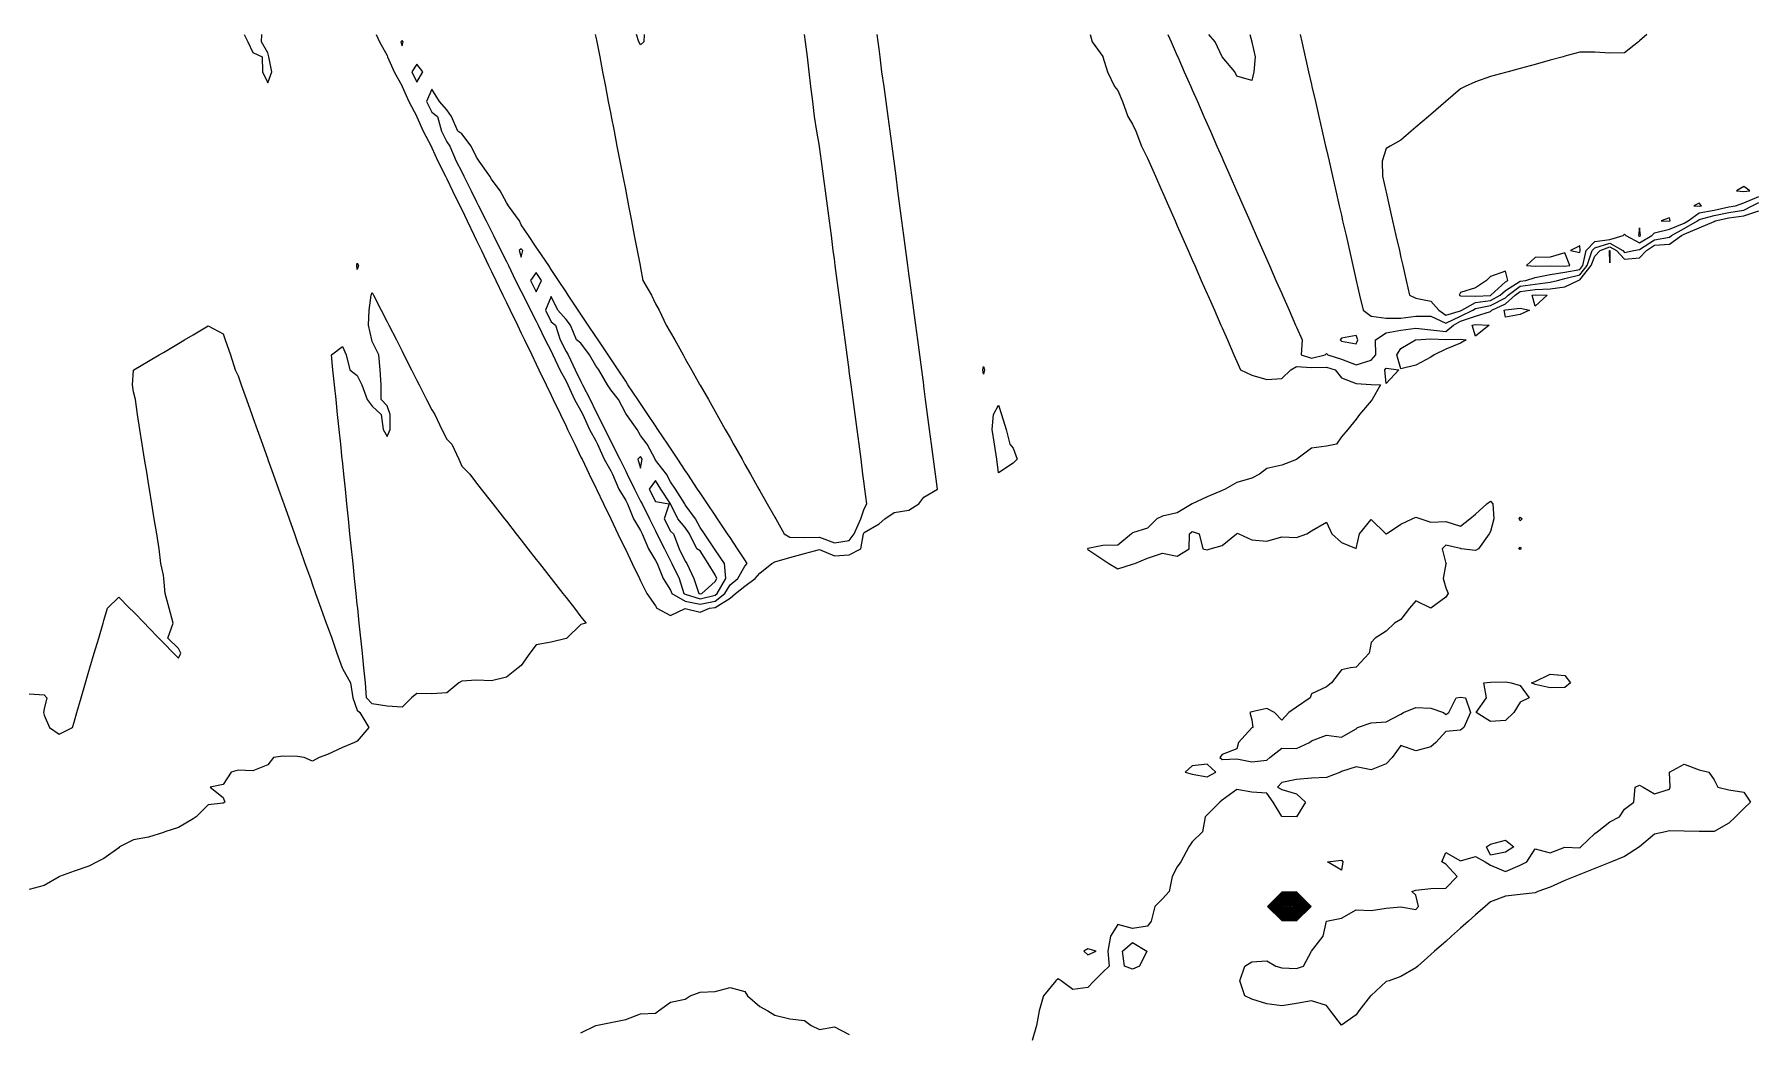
# Model space of a CAD drawing. Header units: metres. Extents: x 2681030 to 2681330, y 1246000 to 1246290.
# Drawn here: x 2681169.4 to 2681227.1, y 1246256.5 to 1246290 of the extents above; entities that cross this region are included whole.
import ezdxf

# ---------------------------------------------------------------- set-up
doc = ezdxf.new("R2010")
doc.units = ezdxf.units.M
doc.layers.add('BASIS_HOEHENLINIEN', color=8, linetype='Continuous')

msp = doc.modelspace()

# ---------------------------------------------------------------- linework, layer by layer
at = {"layer": 'BASIS_HOEHENLINIEN'}
for points, elevation in [([(2681176.455, 1246290), (2681176.577, 1246289.75), (2681176.75, 1246289.396), (2681177.06, 1246289.25), (2681177.066, 1246288.75), (2681177.25, 1246288.374), (2681177.383, 1246288.75), (2681177.28, 1246289.25), (2681177.25, 1246289.381), (2681177.042, 1246289.75), (2681177.044, 1246290)], 428.5), ([(2681180.885, 1246290), (2681180.991, 1246289.75), (2681181.25, 1246289.292), (2681181.268, 1246289.25), (2681181.482, 1246288.75), (2681181.75, 1246288.266), (2681181.757, 1246288.25), (2681181.973, 1246287.75), (2681182.243, 1246287.25), (2681182.25, 1246287.235), (2681182.463, 1246286.75), (2681182.725, 1246286.25), (2681182.75, 1246286.197), (2681182.952, 1246285.75), (2681183.207, 1246285.25), (2681183.25, 1246285.16), (2681183.441, 1246284.75), (2681183.689, 1246284.25), (2681183.75, 1246284.123), (2681183.929, 1246283.75), (2681184.171, 1246283.25), (2681184.25, 1246283.085), (2681184.412, 1246282.75), (2681184.653, 1246282.25), (2681184.75, 1246282.048), (2681184.894, 1246281.75), (2681185.135, 1246281.25), (2681185.25, 1246281.011), (2681185.376, 1246280.75), (2681185.617, 1246280.25), (2681185.75, 1246279.974), (2681185.858, 1246279.75), (2681186.099, 1246279.25), (2681186.25, 1246278.936), (2681186.34, 1246278.75), (2681186.581, 1246278.25), (2681186.75, 1246277.899), (2681186.822, 1246277.75), (2681187.063, 1246277.25), (2681187.25, 1246276.862), (2681187.304, 1246276.75), (2681187.545, 1246276.25), (2681187.75, 1246275.824), (2681187.786, 1246275.75), (2681188.027, 1246275.25), (2681188.25, 1246274.787), (2681188.268, 1246274.75), (2681188.509, 1246274.25), (2681188.75, 1246273.75), (2681188.75, 1246273.75), (2681188.991, 1246273.25), (2681189.232, 1246272.75), (2681189.25, 1246272.713), (2681189.473, 1246272.25), (2681189.714, 1246271.75), (2681189.75, 1246271.675), (2681189.955, 1246271.25), (2681190.25, 1246270.827), (2681190.29, 1246270.75), (2681190.75, 1246270.508), (2681191.25, 1246270.74), (2681191.75, 1246270.623), (2681192.058, 1246270.75), (2681192.25, 1246270.776), (2681192.75, 1246271.09), (2681192.936, 1246271.25), (2681193.25, 1246271.491), (2681193.593, 1246271.75), (2681193.75, 1246271.933), (2681194.157, 1246272.25), (2681194.25, 1246272.303), (2681194.75, 1246272.455), (2681195.25, 1246272.59), (2681195.75, 1246272.719), (2681196.25, 1246272.506), (2681196.75, 1246272.543), (2681197.133, 1246272.75), (2681197.226, 1246273.25), (2681197.25, 1246273.289), (2681197.75, 1246273.581), (2681197.94, 1246273.75), (2681198.25, 1246273.963), (2681198.75, 1246274.047), (2681199.084, 1246274.25), (2681199.25, 1246274.483), (2681199.708, 1246274.75), (2681199.642, 1246275.25), (2681199.576, 1246275.75), (2681199.509, 1246276.25), (2681199.443, 1246276.75), (2681199.377, 1246277.25), (2681199.31, 1246277.75), (2681199.25, 1246278.206), (2681199.244, 1246278.25), (2681199.178, 1246278.75), (2681199.112, 1246279.25), (2681199.045, 1246279.75), (2681198.979, 1246280.25), (2681198.913, 1246280.75), (2681198.846, 1246281.25), (2681198.78, 1246281.75), (2681198.75, 1246281.975), (2681198.714, 1246282.25), (2681198.647, 1246282.75), (2681198.581, 1246283.25), (2681198.515, 1246283.75), (2681198.448, 1246284.25), (2681198.382, 1246284.75), (2681198.316, 1246285.25), (2681198.25, 1246285.746), (2681198.249, 1246285.75), (2681198.183, 1246286.25), (2681198.117, 1246286.75), (2681198.05, 1246287.25), (2681197.984, 1246287.75), (2681197.918, 1246288.25), (2681197.845, 1246288.75), (2681197.781, 1246289.25), (2681197.75, 1246289.515), (2681197.719, 1246289.75), (2681197.686, 1246290)], 428.5), ([(2681181.75, 1246289.614), (2681181.785, 1246289.75), (2681181.75, 1246289.797), (2681181.71, 1246289.75), (2681181.75, 1246289.614)], 428), ([(2681188.232, 1246290), (2681188.25, 1246289.909), (2681188.281, 1246289.75), (2681188.378, 1246289.25), (2681188.475, 1246288.75), (2681188.571, 1246288.25), (2681188.668, 1246287.75), (2681188.75, 1246287.328), (2681188.765, 1246287.25), (2681188.862, 1246286.75), (2681188.959, 1246286.25), (2681189.056, 1246285.75), (2681189.153, 1246285.25), (2681189.25, 1246284.75), (2681189.25, 1246284.747), (2681189.347, 1246284.25), (2681189.443, 1246283.75), (2681189.54, 1246283.25), (2681189.637, 1246282.75), (2681189.739, 1246282.25), (2681189.75, 1246282.169), (2681189.831, 1246281.75), (2681190.114, 1246281.25), (2681190.25, 1246280.959), (2681190.371, 1246280.75), (2681190.612, 1246280.25), (2681190.75, 1246280.006), (2681190.894, 1246279.75), (2681191.177, 1246279.25), (2681191.25, 1246279.12), (2681191.459, 1246278.75), (2681191.741, 1246278.25), (2681191.75, 1246278.235), (2681192.023, 1246277.75), (2681192.25, 1246277.349), (2681192.306, 1246277.25), (2681192.588, 1246276.75), (2681192.75, 1246276.463), (2681192.87, 1246276.25), (2681193.153, 1246275.75), (2681193.25, 1246275.577), (2681193.435, 1246275.25), (2681193.717, 1246274.75), (2681193.75, 1246274.692), (2681193.999, 1246274.25), (2681194.25, 1246273.806), (2681194.282, 1246273.75), (2681194.564, 1246273.25), (2681194.75, 1246273.133), (2681195.25, 1246273.123), (2681195.75, 1246273.138), (2681196.25, 1246272.944), (2681196.75, 1246273.026)], 428), ([(2681189.874, 1246290), (2681189.856, 1246289.75), (2681189.75, 1246289.649), (2681189.693, 1246289.75), (2681189.613, 1246290)], 428), ([(2681196.75, 1246273.026), (2681196.915, 1246273.25), (2681197.138, 1246273.75), (2681197.25, 1246274.088), (2681197.341, 1246274.25), (2681197.274, 1246274.75), (2681197.25, 1246274.933), (2681197.208, 1246275.25), (2681197.142, 1246275.75), (2681197.075, 1246276.25), (2681197.009, 1246276.75), (2681196.943, 1246277.25), (2681196.876, 1246277.75), (2681196.81, 1246278.25), (2681196.75, 1246278.703), (2681196.744, 1246278.75), (2681196.677, 1246279.25), (2681196.611, 1246279.75), (2681196.545, 1246280.25), (2681196.479, 1246280.75), (2681196.412, 1246281.25), (2681196.346, 1246281.75), (2681196.28, 1246282.25), (2681196.25, 1246282.473), (2681196.213, 1246282.75), (2681196.147, 1246283.25), (2681196.081, 1246283.75), (2681196.014, 1246284.25), (2681195.948, 1246284.75), (2681195.882, 1246285.25), (2681195.815, 1246285.75), (2681195.75, 1246286.242), (2681195.749, 1246286.25), (2681195.663, 1246286.75), (2681195.587, 1246287.25), (2681195.521, 1246287.75), (2681195.461, 1246288.25), (2681195.408, 1246288.75), (2681195.351, 1246289.25), (2681195.285, 1246289.75), (2681195.252, 1246290)], 428), ([(2681204.824, 1246290), (2681204.898, 1246289.75), (2681205.25, 1246289.263), (2681205.256, 1246289.25), (2681205.403, 1246288.75), (2681205.647, 1246288.25), (2681205.75, 1246288.117), (2681205.906, 1246287.75), (2681206.089, 1246287.25), (2681206.25, 1246286.987), (2681206.354, 1246286.75), (2681206.554, 1246286.25), (2681206.75, 1246285.85), (2681206.794, 1246285.75), (2681207.014, 1246285.25), (2681207.229, 1246284.75), (2681207.25, 1246284.712), (2681207.453, 1246284.25), (2681207.673, 1246283.75), (2681207.75, 1246283.574), (2681207.892, 1246283.25), (2681208.112, 1246282.75), (2681208.25, 1246282.436), (2681208.332, 1246282.25), (2681208.552, 1246281.75), (2681208.75, 1246281.298), (2681208.771, 1246281.25), (2681208.991, 1246280.75), (2681209.211, 1246280.25), (2681209.25, 1246280.161), (2681209.43, 1246279.75), (2681209.65, 1246279.25), (2681209.75, 1246279.023), (2681209.87, 1246278.75), (2681210.25, 1246278.572), (2681210.75, 1246278.421), (2681211.25, 1246278.453), (2681211.559, 1246278.75), (2681211.75, 1246278.859), (2681212.25, 1246278.824), (2681212.75, 1246278.842), (2681213.04, 1246278.75), (2681213.25, 1246278.483), (2681213.75, 1246278.289), (2681214.25, 1246278.258), (2681214.567, 1246278.25), (2681214.286, 1246277.75), (2681214.25, 1246277.714), (2681213.864, 1246277.25), (2681213.75, 1246277.092), (2681213.47, 1246276.75), (2681213.25, 1246276.501), (2681213.086, 1246276.25), (2681212.75, 1246276.19), (2681212.25, 1246276.123), (2681211.758, 1246275.75), (2681211.75, 1246275.744), (2681211.25, 1246275.551), (2681210.75, 1246275.44), (2681210.502, 1246275.25), (2681210.25, 1246275.11), (2681209.75, 1246274.967), (2681209.355, 1246274.75), (2681209.25, 1246274.701), (2681208.75, 1246274.485), (2681208.25, 1246274.254), (2681208.247, 1246274.25), (2681207.75, 1246273.957), (2681207.25, 1246273.835), (2681207.058, 1246273.75), (2681206.75, 1246273.434), (2681206.25, 1246273.276), (2681206.208, 1246273.25), (2681205.75, 1246272.867), (2681205.25, 1246272.857), (2681204.75, 1246272.755), (2681204.739, 1246272.75), (2681204.75, 1246272.718), (2681205.25, 1246272.392), (2681205.45, 1246272.25), (2681205.75, 1246272.077), (2681206.25, 1246272.228), (2681206.325, 1246272.25), (2681206.75, 1246272.433), (2681207.25, 1246272.599), (2681207.75, 1246272.494), (2681208.146, 1246272.75), (2681208.156, 1246273.25), (2681208.25, 1246273.327), (2681208.479, 1246273.25), (2681208.6, 1246272.75), (2681208.75, 1246272.715), (2681208.849, 1246272.75), (2681209.25, 1246272.855), (2681209.729, 1246273.25), (2681209.75, 1246273.265), (2681209.809, 1246273.25), (2681210.25, 1246273.042), (2681210.75, 1246273.002), (2681211.25, 1246273.144), (2681211.75, 1246273.12), (2681212.093, 1246273.25), (2681212.25, 1246273.345), (2681212.75, 1246273.637), (2681212.927, 1246273.25), (2681213.25, 1246272.958), (2681213.75, 1246272.759), (2681213.858, 1246273.25), (2681214.25, 1246273.723), (2681214.739, 1246273.25), (2681214.75, 1246273.241), (2681214.769, 1246273.25), (2681215.25, 1246273.572), (2681215.63, 1246273.75), (2681215.75, 1246273.802), (2681215.913, 1246273.75), (2681216.25, 1246273.64), (2681216.75, 1246273.663), (2681217.25, 1246273.503), (2681217.557, 1246273.75), (2681217.75, 1246273.903), (2681218.124, 1246274.25), (2681218.25, 1246274.341), (2681218.329, 1246274.25), (2681218.363, 1246273.75), (2681218.25, 1246273.326), (2681218.204, 1246273.25), (2681217.845, 1246272.75), (2681217.75, 1246272.694), (2681217.271, 1246272.75), (2681217.25, 1246272.753), (2681216.75, 1246272.872), (2681216.633, 1246272.75), (2681216.75, 1246272.258), (2681216.774, 1246272.25), (2681216.75, 1246272.241), (2681216.661, 1246271.75), (2681216.75, 1246271.438), (2681216.835, 1246271.25), (2681216.75, 1246271.126), (2681216.25, 1246270.75), (2681216.25, 1246270.75), (2681216.25, 1246270.75), (2681215.75, 1246271.004), (2681215.535, 1246270.75), (2681215.25, 1246270.377), (2681215.038, 1246270.25), (2681214.75, 1246269.984), (2681214.385, 1246269.75), (2681214.25, 1246269.605), (2681214.178, 1246269.25), (2681213.75, 1246268.776), (2681213.554, 1246268.75), (2681213.25, 1246268.685), (2681212.923, 1246268.25), (2681212.75, 1246268.114), (2681212.25, 1246267.877), (2681212.21, 1246267.75), (2681211.75, 1246267.43), (2681211.494, 1246267.25), (2681211.25, 1246267.001), (2681211.009, 1246267.25), (2681210.75, 1246267.394), (2681210.25, 1246267.274), (2681210.181, 1246267.25), (2681210.25, 1246267.011), (2681210.286, 1246266.75), (2681210.25, 1246266.735), (2681209.8, 1246266.25), (2681209.75, 1246266.038), (2681209.25, 1246265.85), (2681209.178, 1246265.75), (2681209.25, 1246265.673), (2681209.75, 1246265.702), (2681210.25, 1246265.599), (2681210.75, 1246265.655), (2681210.849, 1246265.75), (2681211.25, 1246266.056), (2681211.75, 1246266.048), (2681212.187, 1246266.25), (2681212.25, 1246266.302), (2681212.75, 1246266.492), (2681213.25, 1246266.43), (2681213.75, 1246266.711), (2681213.795, 1246266.75), (2681214.25, 1246266.912), (2681214.75, 1246266.943), (2681215.25, 1246267.196), (2681215.331, 1246267.25), (2681215.75, 1246267.419), (2681216.25, 1246267.404), (2681216.676, 1246267.25), (2681216.75, 1246267.19), (2681216.852, 1246267.25), (2681217.104, 1246267.75), (2681217.25, 1246267.773), (2681217.419, 1246267.75), (2681217.582, 1246267.25), (2681217.363, 1246266.75), (2681217.25, 1246266.658), (2681216.75, 1246266.614), (2681216.419, 1246266.25), (2681216.25, 1246266.108), (2681215.75, 1246265.97), (2681215.25, 1246266.148), (2681214.956, 1246265.75), (2681214.75, 1246265.53), (2681214.25, 1246265.335), (2681213.75, 1246265.429), (2681213.25, 1246265.275), (2681213.225, 1246265.25), (2681212.75, 1246265.075), (2681212.25, 1246265.052), (2681211.75, 1246265.007), (2681211.25, 1246264.912), (2681211.113, 1246264.75), (2681211.25, 1246264.675), (2681211.75, 1246264.525), (2681212.046, 1246264.25), (2681211.75, 1246263.752), (2681211.25, 1246263.763), (2681210.959, 1246264.25), (2681210.75, 1246264.554), (2681210.25, 1246264.579), (2681209.75, 1246264.669), (2681209.25, 1246264.311), (2681209.174, 1246264.25), (2681208.75, 1246263.819), (2681208.685, 1246263.75), (2681208.592, 1246263.25), (2681208.25, 1246262.912), (2681208.134, 1246262.75), (2681207.867, 1246262.25), (2681207.75, 1246262.078), (2681207.58, 1246261.75), (2681207.476, 1246261.25), (2681207.25, 1246261.009), (2681207.001, 1246260.75), (2681206.874, 1246260.25), (2681206.75, 1246260.089), (2681206.25, 1246260.014), (2681205.75, 1246260.144), (2681205.513, 1246259.75), (2681205.424, 1246259.25), (2681205.464, 1246258.75), (2681205.25, 1246258.546), (2681204.957, 1246258.25), (2681204.75, 1246258.033), (2681204.25, 1246257.968), (2681203.852, 1246258.25), (2681203.75, 1246258.322), (2681203.677, 1246258.25), (2681203.259, 1246257.75), (2681203.25, 1246257.722), (2681203.121, 1246257.25), (2681203.032, 1246256.75), (2681202.885, 1246256.25)], 428.5), ([(2681207.432, 1246290), (2681207.542, 1246289.75), (2681207.75, 1246289.277), (2681207.762, 1246289.25), (2681207.982, 1246288.75), (2681208.201, 1246288.25), (2681208.25, 1246288.139), (2681208.421, 1246287.75), (2681208.641, 1246287.25), (2681208.75, 1246287.001), (2681208.86, 1246286.75), (2681209.08, 1246286.25), (2681209.25, 1246285.864), (2681209.3, 1246285.75), (2681209.52, 1246285.25), (2681209.739, 1246284.75), (2681209.75, 1246284.726), (2681209.959, 1246284.25), (2681210.179, 1246283.75), (2681210.25, 1246283.588), (2681210.399, 1246283.25), (2681210.618, 1246282.75), (2681210.75, 1246282.45), (2681210.838, 1246282.25), (2681211.058, 1246281.75), (2681211.25, 1246281.313), (2681211.278, 1246281.25), (2681211.497, 1246280.75), (2681211.717, 1246280.25), (2681211.75, 1246280.175), (2681211.937, 1246279.75), (2681211.905, 1246279.25), (2681212.25, 1246279.14), (2681212.708, 1246279.25), (2681212.75, 1246279.295), (2681212.793, 1246279.25), (2681213.25, 1246279.107), (2681213.75, 1246278.919), (2681214.25, 1246279.075)], 428), ([(2681210.178, 1246290), (2681210.246, 1246289.75), (2681210.25, 1246289.742), (2681210.362, 1246289.25), (2681210.321, 1246288.75), (2681210.25, 1246288.458), (2681209.75, 1246288.597), (2681209.681, 1246288.75), (2681209.255, 1246289.25), (2681209.25, 1246289.253), (2681209.021, 1246289.75), (2681208.81, 1246290)], 428), ([(2681211.867, 1246290), (2681211.924, 1246289.75), (2681212.038, 1246289.25), (2681212.152, 1246288.75), (2681212.25, 1246288.32), (2681212.266, 1246288.25), (2681212.38, 1246287.75), (2681212.494, 1246287.25), (2681212.608, 1246286.75), (2681212.722, 1246286.25), (2681212.75, 1246286.129), (2681212.837, 1246285.75), (2681212.951, 1246285.25), (2681213.065, 1246284.75), (2681213.179, 1246284.25), (2681213.25, 1246283.938), (2681213.293, 1246283.75), (2681213.407, 1246283.25), (2681213.521, 1246282.75), (2681213.635, 1246282.25), (2681213.749, 1246281.75), (2681213.75, 1246281.747), (2681213.863, 1246281.25), (2681213.977, 1246280.75), (2681214.25, 1246280.547), (2681214.75, 1246280.485), (2681215.25, 1246280.483), (2681215.75, 1246280.551), (2681216.25, 1246280.553), (2681216.75, 1246280.314), (2681217.25, 1246280.553)], 427.5), ([(2681223.493, 1246290), (2681223.25, 1246289.79), (2681223.211, 1246289.75), (2681222.75, 1246289.379), (2681222.25, 1246289.37), (2681221.75, 1246289.408), (2681221.25, 1246289.402), (2681220.75, 1246289.267), (2681220.689, 1246289.25), (2681220.25, 1246289.131), (2681219.75, 1246288.995), (2681219.25, 1246288.859), (2681218.85, 1246288.75), (2681218.75, 1246288.723), (2681218.25, 1246288.587), (2681217.75, 1246288.406), (2681217.398, 1246288.25), (2681217.25, 1246288.174), (2681216.751, 1246287.75), (2681216.75, 1246287.749), (2681216.25, 1246287.318), (2681216.171, 1246287.25), (2681215.75, 1246286.887), (2681215.591, 1246286.75), (2681215.25, 1246286.456), (2681214.883, 1246286.25), (2681214.75, 1246286.177), (2681214.621, 1246285.75), (2681214.626, 1246285.25), (2681214.74, 1246284.75), (2681214.75, 1246284.707), (2681214.854, 1246284.25), (2681214.968, 1246283.75), (2681215.083, 1246283.25), (2681215.197, 1246282.75), (2681215.25, 1246282.516), (2681215.311, 1246282.25), (2681215.425, 1246281.75), (2681215.539, 1246281.25), (2681215.75, 1246281.15), (2681216.25, 1246281.057), (2681216.516, 1246280.75), (2681216.75, 1246280.587), (2681217.25, 1246280.729)], 427), ([(2681182.25, 1246288.398), (2681182.446, 1246288.75), (2681182.25, 1246289.007), (2681182.075, 1246288.75), (2681182.25, 1246288.398)], 428), ([(2681192.25, 1246270.984), (2681192.57, 1246271.25), (2681192.75, 1246271.536), (2681193.013, 1246271.75), (2681193.25, 1246272.162), (2681193.325, 1246272.25), (2681193.25, 1246272.371), (2681192.997, 1246272.75), (2681192.75, 1246273.121), (2681192.664, 1246273.25), (2681192.33, 1246273.75), (2681192.25, 1246273.87), (2681191.997, 1246274.25), (2681191.75, 1246274.62), (2681191.663, 1246274.75), (2681191.329, 1246275.25), (2681191.25, 1246275.369), (2681190.996, 1246275.75), (2681190.75, 1246276.118), (2681190.662, 1246276.25), (2681190.329, 1246276.75), (2681190.25, 1246276.868), (2681189.995, 1246277.25), (2681189.75, 1246277.617), (2681189.661, 1246277.75), (2681189.328, 1246278.25), (2681189.25, 1246278.367), (2681188.994, 1246278.75), (2681188.75, 1246279.116), (2681188.661, 1246279.25), (2681188.327, 1246279.75), (2681188.25, 1246279.866), (2681187.994, 1246280.25), (2681187.75, 1246280.615), (2681187.66, 1246280.75), (2681187.326, 1246281.25), (2681187.25, 1246281.365), (2681186.993, 1246281.75), (2681186.75, 1246282.114), (2681186.673, 1246282.25), (2681186.326, 1246282.75), (2681186.25, 1246282.863), (2681185.995, 1246283.25), (2681185.75, 1246283.615), (2681185.684, 1246283.75), (2681185.325, 1246284.25), (2681185.25, 1246284.362), (2681185.037, 1246284.75), (2681184.75, 1246285.145), (2681184.69, 1246285.25), (2681184.342, 1246285.75), (2681184.25, 1246285.885), (2681184.066, 1246286.25), (2681183.75, 1246286.664), (2681183.625, 1246286.75), (2681183.407, 1246287.25), (2681183.25, 1246287.465), (2681183.008, 1246287.75), (2681182.75, 1246288.167), (2681182.573, 1246287.75), (2681182.75, 1246287.396), (2681182.934, 1246287.25), (2681183.072, 1246286.75), (2681183.25, 1246286.393), (2681183.35, 1246286.25), (2681183.571, 1246285.75), (2681183.75, 1246285.391), (2681183.82, 1246285.25), (2681184.069, 1246284.75), (2681184.25, 1246284.388), (2681184.319, 1246284.25), (2681184.568, 1246283.75), (2681184.75, 1246283.385), (2681184.818, 1246283.25), (2681185.064, 1246282.75), (2681185.25, 1246282.383), (2681185.316, 1246282.25), (2681185.56, 1246281.75), (2681185.75, 1246281.38), (2681185.815, 1246281.25), (2681186.055, 1246280.75), (2681186.25, 1246280.378), (2681186.314, 1246280.25), (2681186.55, 1246279.75), (2681186.75, 1246279.375), (2681186.812, 1246279.25), (2681187.045, 1246278.75), (2681187.25, 1246278.372), (2681187.311, 1246278.25), (2681187.539, 1246277.75), (2681187.75, 1246277.37), (2681187.81, 1246277.25), (2681188.034, 1246276.75), (2681188.25, 1246276.367), (2681188.309, 1246276.25), (2681188.528, 1246275.75), (2681188.75, 1246275.365), (2681188.807, 1246275.25), (2681189.022, 1246274.75), (2681189.25, 1246274.362), (2681189.306, 1246274.25), (2681189.516, 1246273.75), (2681189.75, 1246273.36), (2681189.805, 1246273.25), (2681190.01, 1246272.75), (2681190.25, 1246272.357), (2681190.303, 1246272.25), (2681190.503, 1246271.75), (2681190.75, 1246271.354), (2681190.793, 1246271.25), (2681191.25, 1246270.985), (2681191.75, 1246270.889), (2681192.25, 1246270.984)], 428), ([(2681217.25, 1246280.729), (2681217.294, 1246280.75), (2681217.75, 1246281.01), (2681218.25, 1246281.071), (2681218.575, 1246281.25), (2681218.75, 1246281.415), (2681219.25, 1246281.722), (2681219.436, 1246281.75), (2681219.75, 1246281.851), (2681220.25, 1246281.951), (2681220.75, 1246282.02), (2681221.25, 1246282.116), (2681221.354, 1246282.25), (2681221.46, 1246282.75), (2681221.75, 1246283.051), (2681222.25, 1246283.126), (2681222.705, 1246283.25), (2681222.75, 1246283.299), (2681222.792, 1246283.25), (2681223.25, 1246283.01), (2681223.663, 1246283.25), (2681223.75, 1246283.344), (2681224.25, 1246283.463), (2681224.75, 1246283.672), (2681224.883, 1246283.75), (2681225.25, 1246284.015), (2681225.75, 1246284.105), (2681226.25, 1246284.212), (2681226.469, 1246284.25), (2681226.75, 1246284.351), (2681227.25, 1246284.566)], 427), ([(2681226.75, 1246284.73), (2681226.953, 1246284.75), (2681226.75, 1246284.904), (2681226.504, 1246284.75), (2681226.75, 1246284.73)], 426.5), ([(2681214.25, 1246279.075), (2681214.405, 1246279.25), (2681214.396, 1246279.75), (2681214.75, 1246279.992), (2681215.25, 1246280.081), (2681215.75, 1246280.151), (2681216.25, 1246280.095), (2681216.75, 1246280.04), (2681217.006, 1246280.25), (2681217.25, 1246280.378), (2681217.75, 1246280.544), (2681218.25, 1246280.703), (2681218.293, 1246280.75), (2681218.75, 1246280.966), (2681219.079, 1246281.25), (2681219.25, 1246281.378), (2681219.75, 1246281.441), (2681220.25, 1246281.466), (2681220.75, 1246281.535), (2681221.187, 1246281.75), (2681221.25, 1246281.767), (2681221.624, 1246282.25), (2681221.75, 1246282.562), (2681221.928, 1246282.75), (2681222.25, 1246282.877), (2681222.473, 1246282.75), (2681222.75, 1246282.464), (2681223.25, 1246282.511), (2681223.482, 1246282.75), (2681223.75, 1246282.926), (2681224.25, 1246282.963), (2681224.657, 1246283.25), (2681224.75, 1246283.302), (2681225.25, 1246283.516), (2681225.75, 1246283.725), (2681225.792, 1246283.75), (2681226.25, 1246283.845), (2681226.75, 1246283.915), (2681227.25, 1246284.083)], 428), ([(2681217.25, 1246280.553), (2681217.66, 1246280.75), (2681217.75, 1246280.801), (2681218.25, 1246280.902), (2681218.75, 1246281.165), (2681218.849, 1246281.25), (2681219.25, 1246281.55), (2681219.75, 1246281.619), (2681220.25, 1246281.686), (2681220.495, 1246281.75), (2681220.75, 1246281.813), (2681221.25, 1246281.941), (2681221.489, 1246282.25), (2681221.662, 1246282.75), (2681221.75, 1246282.841), (2681222.25, 1246283.001), (2681222.692, 1246282.75), (2681222.75, 1246282.69), (2681223.059, 1246282.75), (2681223.25, 1246282.787), (2681223.75, 1246283.109), (2681224.25, 1246283.196), (2681224.326, 1246283.25), (2681224.75, 1246283.487), (2681225.198, 1246283.75), (2681225.25, 1246283.788), (2681225.75, 1246283.923), (2681226.25, 1246284.028), (2681226.75, 1246284.108), (2681227.028, 1246284.25), (2681227.25, 1246284.367)], 427.5), ([(2681224.25, 1246283.74), (2681224.278, 1246283.75), (2681224.25, 1246283.849), (2681223.981, 1246283.75), (2681224.25, 1246283.74)], 426.5), ([(2681225.25, 1246284.241), (2681225.331, 1246284.25), (2681225.25, 1246284.341), (2681225.071, 1246284.25), (2681225.25, 1246284.241)], 426.5), ([(2681223.25, 1246283.233), (2681223.28, 1246283.25), (2681223.25, 1246283.516), (2681223.217, 1246283.25), (2681223.25, 1246283.233)], 426.5), ([(2681185.75, 1246282.528), (2681185.798, 1246282.75), (2681185.75, 1246282.812), (2681185.683, 1246282.75), (2681185.75, 1246282.528)], 427.5), ([(2681220.75, 1246282.227), (2681220.915, 1246282.25), (2681220.75, 1246282.672), (2681220.25, 1246282.528), (2681219.75, 1246282.512), (2681219.464, 1246282.25), (2681219.75, 1246282.225), (2681220.25, 1246282.235), (2681220.75, 1246282.227)], 426.5), ([(2681221.25, 1246282.684), (2681221.257, 1246282.75), (2681221.25, 1246282.908), (2681220.936, 1246282.75), (2681221.25, 1246282.684)], 426.5), ([(2681222.255, 1246282.75), (2681222.25, 1246282.333), (2681222.243, 1246282.75), (2681222.25, 1246282.753), (2681222.255, 1246282.75)], 428.5), ([(2681180.288, 1246282.25), (2681180.25, 1246282.113), (2681180.239, 1246282.25), (2681180.25, 1246282.325), (2681180.288, 1246282.25)], 429), ([(2681186.25, 1246281.367), (2681186.43, 1246281.75), (2681186.25, 1246282.011), (2681186.059, 1246281.75), (2681186.25, 1246281.367)], 427.5), ([(2681218.25, 1246281.24), (2681218.268, 1246281.25), (2681218.75, 1246281.702), (2681218.833, 1246281.75), (2681218.75, 1246282.058), (2681218.25, 1246281.875), (2681218.12, 1246281.75), (2681217.75, 1246281.5), (2681217.25, 1246281.341), (2681217.198, 1246281.25), (2681217.25, 1246281.226), (2681217.75, 1246281.219), (2681218.25, 1246281.24)], 426.5), ([(2681182.064, 1246267.75), (2681181.75, 1246267.438), (2681181.25, 1246267.465), (2681180.75, 1246267.548), (2681180.557, 1246267.75), (2681180.523, 1246268.25), (2681180.471, 1246268.75), (2681180.419, 1246269.25), (2681180.367, 1246269.75), (2681180.315, 1246270.25), (2681180.263, 1246270.75), (2681180.25, 1246270.879), (2681180.212, 1246271.25), (2681180.16, 1246271.75), (2681180.108, 1246272.25), (2681180.056, 1246272.75), (2681180.004, 1246273.25), (2681179.952, 1246273.75), (2681179.901, 1246274.25), (2681179.849, 1246274.75), (2681179.797, 1246275.25), (2681179.75, 1246275.703), (2681179.745, 1246275.75), (2681179.693, 1246276.25), (2681179.641, 1246276.75), (2681179.59, 1246277.25), (2681179.538, 1246277.75), (2681179.486, 1246278.25), (2681179.434, 1246278.75), (2681179.382, 1246279.25), (2681179.75, 1246279.533), (2681179.872, 1246279.25), (2681179.999, 1246278.75), (2681180.25, 1246278.557), (2681180.4, 1246278.25), (2681180.583, 1246277.75), (2681180.75, 1246277.535), (2681181.046, 1246277.25), (2681181.119, 1246276.75), (2681181.25, 1246276.512), (2681181.353, 1246276.75), (2681181.355, 1246277.25), (2681181.25, 1246277.538), (2681181.049, 1246277.75), (2681181.048, 1246278.25), (2681181.018, 1246278.75), (2681180.97, 1246279.25), (2681180.75, 1246279.695), (2681180.735, 1246279.75), (2681180.621, 1246280.25), (2681180.643, 1246280.75), (2681180.714, 1246281.25), (2681180.75, 1246281.342), (2681180.797, 1246281.25), (2681181.051, 1246280.75), (2681181.25, 1246280.358), (2681181.305, 1246280.25), (2681181.559, 1246279.75), (2681181.75, 1246279.374), (2681181.813, 1246279.25), (2681182.067, 1246278.75), (2681182.25, 1246278.391), (2681182.321, 1246278.25), (2681182.576, 1246277.75), (2681182.75, 1246277.407), (2681182.852, 1246277.25), (2681183.084, 1246276.75), (2681183.25, 1246276.423), (2681183.419, 1246276.25), (2681183.653, 1246275.75), (2681183.75, 1246275.519), (2681184.025, 1246275.25), (2681184.25, 1246274.952), (2681184.408, 1246274.75), (2681184.75, 1246274.312), (2681184.798, 1246274.25), (2681185.188, 1246273.75), (2681185.25, 1246273.671), (2681185.578, 1246273.25), (2681185.75, 1246273.03), (2681185.969, 1246272.75), (2681186.25, 1246272.389), (2681186.359, 1246272.25), (2681186.749, 1246271.75), (2681186.75, 1246271.749), (2681187.139, 1246271.25), (2681187.25, 1246271.108), (2681187.53, 1246270.75), (2681187.75, 1246270.468), (2681187.92, 1246270.25), (2681187.75, 1246270.205), (2681187.281, 1246269.75), (2681187.25, 1246269.736), (2681186.75, 1246269.618), (2681186.25, 1246269.523), (2681186.035, 1246269.25), (2681185.75, 1246268.832), (2681185.642, 1246268.75), (2681185.25, 1246268.442), (2681184.75, 1246268.316), (2681184.25, 1246268.337), (2681183.75, 1246268.307), (2681183.657, 1246268.25), (2681183.25, 1246267.913), (2681182.75, 1246267.876), (2681182.25, 1246267.894), (2681182.064, 1246267.75)], 429), ([(2681192.25, 1246271.192), (2681192.319, 1246271.25), (2681192.609, 1246271.75), (2681192.565, 1246272.25), (2681192.25, 1246272.711), (2681192.23, 1246272.75), (2681191.888, 1246273.25), (2681191.75, 1246273.457), (2681191.594, 1246273.75), (2681191.25, 1246274.218), (2681191.232, 1246274.25), (2681190.916, 1246274.75), (2681190.75, 1246274.989), (2681190.615, 1246275.25), (2681190.25, 1246275.723), (2681190.234, 1246275.75), (2681189.967, 1246276.25), (2681189.75, 1246276.543), (2681189.631, 1246276.75), (2681189.275, 1246277.25), (2681189.25, 1246277.285), (2681189.005, 1246277.75), (2681188.75, 1246278.078), (2681188.64, 1246278.25), (2681188.347, 1246278.75), (2681188.25, 1246278.879), (2681188.034, 1246279.25), (2681187.75, 1246279.647), (2681187.605, 1246279.75), (2681187.399, 1246280.25), (2681187.25, 1246280.441), (2681186.976, 1246280.75), (2681186.75, 1246281.212), (2681186.558, 1246280.75), (2681186.75, 1246280.364), (2681186.892, 1246280.25), (2681187.056, 1246279.75), (2681187.25, 1246279.362), (2681187.327, 1246279.25), (2681187.555, 1246278.75), (2681187.75, 1246278.359), (2681187.804, 1246278.25), (2681188.054, 1246277.75), (2681188.25, 1246277.356), (2681188.303, 1246277.25), (2681188.552, 1246276.75), (2681188.75, 1246276.354), (2681188.802, 1246276.25), (2681189.051, 1246275.75), (2681189.25, 1246275.351), (2681189.301, 1246275.25), (2681189.55, 1246274.75), (2681189.75, 1246274.349), (2681189.799, 1246274.25), (2681190.049, 1246273.75), (2681190.25, 1246273.346), (2681190.298, 1246273.25), (2681190.547, 1246272.75), (2681190.75, 1246272.344), (2681190.797, 1246272.25), (2681191.046, 1246271.75), (2681191.205, 1246271.25), (2681191.25, 1246271.224), (2681191.75, 1246271.062), (2681192.25, 1246271.192)], 427.5), ([(2681220.156, 1246281.25), (2681219.75, 1246280.883), (2681219.648, 1246281.25), (2681219.75, 1246281.262), (2681220.156, 1246281.25)], 428.5), ([(2681219.56, 1246280.75), (2681219.25, 1246280.602), (2681218.75, 1246280.516), (2681218.714, 1246280.75), (2681218.75, 1246280.767), (2681219.25, 1246280.816), (2681219.56, 1246280.75)], 428.5), ([(2681169.25, 1246267.883), (2681169.75, 1246267.842), (2681169.839, 1246267.75), (2681169.75, 1246267.375), (2681169.723, 1246267.25), (2681169.75, 1246267.164), (2681169.933, 1246266.75), (2681170.25, 1246266.532), (2681170.696, 1246266.75), (2681170.75, 1246266.935), (2681170.842, 1246267.25), (2681170.989, 1246267.75), (2681171.137, 1246268.25), (2681171.25, 1246268.636), (2681171.284, 1246268.75), (2681171.43, 1246269.25), (2681171.577, 1246269.75), (2681171.724, 1246270.25), (2681171.75, 1246270.339), (2681171.871, 1246270.75), (2681172.25, 1246271.125), (2681172.609, 1246270.75), (2681172.75, 1246270.626), (2681173.112, 1246270.25), (2681173.25, 1246270.107), (2681173.594, 1246269.75), (2681173.75, 1246269.589), (2681174.084, 1246269.25), (2681174.25, 1246269.078), (2681174.33, 1246269.25), (2681174.25, 1246269.403), (2681173.899, 1246269.75), (2681174.071, 1246270.25), (2681173.937, 1246270.75), (2681173.803, 1246271.25), (2681173.767, 1246271.75), (2681173.75, 1246271.857), (2681173.661, 1246272.25), (2681173.601, 1246272.75), (2681173.524, 1246273.25), (2681173.443, 1246273.75), (2681173.361, 1246274.25), (2681173.28, 1246274.75), (2681173.25, 1246274.935), (2681173.199, 1246275.25), (2681173.118, 1246275.75), (2681173.036, 1246276.25), (2681172.955, 1246276.75), (2681172.874, 1246277.25), (2681172.812, 1246277.75), (2681172.75, 1246278.014), (2681172.712, 1246278.25), (2681172.75, 1246278.738), (2681172.757, 1246278.75), (2681173.25, 1246279.04), (2681173.606, 1246279.25), (2681173.75, 1246279.334), (2681174.25, 1246279.628), (2681174.457, 1246279.75), (2681174.75, 1246279.923), (2681175.25, 1246280.227), (2681175.75, 1246279.951), (2681175.822, 1246279.75), (2681175.997, 1246279.25), (2681176.153, 1246278.75), (2681176.25, 1246278.549), (2681176.357, 1246278.25), (2681176.535, 1246277.75), (2681176.713, 1246277.25), (2681176.75, 1246277.147), (2681176.892, 1246276.75), (2681177.07, 1246276.25), (2681177.248, 1246275.75), (2681177.25, 1246275.745), (2681177.427, 1246275.25), (2681177.605, 1246274.75), (2681177.75, 1246274.343), (2681177.783, 1246274.25), (2681177.962, 1246273.75), (2681178.14, 1246273.25), (2681178.25, 1246272.941), (2681178.318, 1246272.75), (2681178.496, 1246272.25), (2681178.675, 1246271.75), (2681178.75, 1246271.539), (2681178.853, 1246271.25), (2681179.031, 1246270.75), (2681179.21, 1246270.25), (2681179.25, 1246270.137), (2681179.397, 1246269.75), (2681179.566, 1246269.25), (2681179.745, 1246268.75), (2681179.75, 1246268.735), (2681180.021, 1246268.25), (2681180.101, 1246267.75), (2681180.25, 1246267.333), (2681180.337, 1246267.25), (2681180.642, 1246266.75), (2681180.25, 1246266.297), (2681180.16, 1246266.25), (2681179.75, 1246266.078), (2681179.25, 1246265.851), (2681178.966, 1246265.75), (2681178.75, 1246265.619), (2681178.467, 1246265.75), (2681178.25, 1246265.776), (2681177.75, 1246265.791), (2681177.442, 1246265.75), (2681177.25, 1246265.504), (2681176.75, 1246265.303), (2681176.25, 1246265.323), (2681176.016, 1246265.25), (2681175.75, 1246264.845), (2681175.312, 1246264.75), (2681175.75, 1246264.406), (2681175.812, 1246264.25), (2681175.75, 1246264.216), (2681175.25, 1246264.158), (2681174.846, 1246263.75), (2681174.75, 1246263.684), (2681174.25, 1246263.401), (2681173.798, 1246263.25), (2681173.75, 1246263.23), (2681173.25, 1246263.072), (2681172.75, 1246262.984), (2681172.28, 1246262.75), (2681172.25, 1246262.715), (2681171.75, 1246262.358), (2681171.529, 1246262.25), (2681171.25, 1246262.096), (2681170.75, 1246261.936), (2681170.259, 1246261.75), (2681170.25, 1246261.743), (2681169.75, 1246261.452), (2681169.25, 1246261.316)], 429), ([(2681213.75, 1246279.626), (2681213.798, 1246279.75), (2681213.75, 1246279.902), (2681213.25, 1246279.807), (2681213.215, 1246279.75), (2681213.25, 1246279.715), (2681213.75, 1246279.626)], 427.5), ([(2681216.368, 1246279.25), (2681216.25, 1246279.173), (2681215.75, 1246278.907), (2681215.25, 1246278.777), (2681215.113, 1246279.25), (2681215.25, 1246279.469), (2681215.733, 1246279.75), (2681215.75, 1246279.752), (2681216.25, 1246279.787), (2681216.75, 1246279.767), (2681217.25, 1246279.777), (2681217.438, 1246279.75), (2681217.25, 1246279.648), (2681216.75, 1246279.445), (2681216.368, 1246279.25)], 428.5), ([(2681218.204, 1246280.25), (2681217.75, 1246279.876), (2681217.639, 1246280.25), (2681217.75, 1246280.271), (2681218.204, 1246280.25)], 428.5), ([(2681201.278, 1246278.75), (2681201.25, 1246278.607), (2681201.228, 1246278.75), (2681201.25, 1246278.863), (2681201.278, 1246278.75)], 429), ([(2681215.175, 1246278.75), (2681214.75, 1246278.292), (2681214.706, 1246278.75), (2681214.75, 1246278.805), (2681215.175, 1246278.75)], 428.5), ([(2681202.377, 1246275.75), (2681202.25, 1246275.616), (2681201.75, 1246275.291), (2681201.692, 1246275.75), (2681201.615, 1246276.25), (2681201.537, 1246276.75), (2681201.588, 1246277.25), (2681201.75, 1246277.565), (2681201.859, 1246277.25), (2681202.006, 1246276.75), (2681202.13, 1246276.25), (2681202.25, 1246276.117), (2681202.377, 1246275.75)], 429), ([(2681189.75, 1246275.447), (2681189.808, 1246275.75), (2681189.75, 1246275.838), (2681189.657, 1246275.75), (2681189.75, 1246275.447)], 427), ([(2681191.75, 1246271.236), (2681191.8, 1246271.25), (2681192.25, 1246271.648), (2681192.306, 1246271.75), (2681192.25, 1246271.872), (2681192.017, 1246272.25), (2681191.75, 1246272.673), (2681191.64, 1246272.75), (2681191.394, 1246273.25), (2681191.25, 1246273.464), (2681190.994, 1246273.75), (2681190.754, 1246274.25), (2681190.75, 1246274.255), (2681190.427, 1246274.75), (2681190.25, 1246275.035), (2681190.043, 1246274.75), (2681190.25, 1246274.335), (2681190.707, 1246274.25), (2681190.542, 1246273.75), (2681190.75, 1246273.333), (2681190.85, 1246273.25), (2681191.041, 1246272.75), (2681191.25, 1246272.33), (2681191.305, 1246272.25), (2681191.539, 1246271.75), (2681191.708, 1246271.25), (2681191.75, 1246271.236)], 427), ([(2681219.309, 1246273.75), (2681219.25, 1246273.683), (2681219.214, 1246273.75), (2681219.25, 1246273.805), (2681219.309, 1246273.75)], 428.5), ([(2681219.276, 1246272.75), (2681219.25, 1246272.725), (2681219.199, 1246272.75), (2681219.25, 1246272.801), (2681219.276, 1246272.75)], 428.5), ([(2681219.033, 1246267.25), (2681218.75, 1246266.987), (2681218.25, 1246266.952), (2681217.774, 1246267.25), (2681218.123, 1246267.75), (2681218.025, 1246268.25), (2681218.25, 1246268.269), (2681218.75, 1246268.283), (2681218.948, 1246268.25), (2681219.25, 1246268.158), (2681219.548, 1246267.75), (2681219.25, 1246267.602), (2681219.033, 1246267.25)], 428.5), ([(2681220.938, 1246268.25), (2681220.75, 1246268.088), (2681220.25, 1246268.082), (2681219.75, 1246268.199), (2681219.622, 1246268.25), (2681219.75, 1246268.293), (2681220.25, 1246268.542), (2681220.75, 1246268.497), (2681220.938, 1246268.25)], 428.5), ([(2681208.75, 1246265.093), (2681209.036, 1246265.25), (2681208.75, 1246265.524), (2681208.25, 1246265.465), (2681208.018, 1246265.25), (2681208.25, 1246265.184), (2681208.75, 1246265.093)], 428.5), ([(2681213.842, 1246257.25), (2681213.75, 1246257.111), (2681213.25, 1246256.766), (2681212.89, 1246257.25), (2681212.75, 1246257.422), (2681212.25, 1246257.582), (2681211.75, 1246257.498), (2681211.25, 1246257.414), (2681210.75, 1246257.483), (2681210.25, 1246257.637), (2681210.017, 1246257.75), (2681209.851, 1246258.25), (2681210.014, 1246258.75), (2681210.25, 1246258.894), (2681210.75, 1246258.92), (2681211.057, 1246258.75), (2681211.25, 1246258.687), (2681211.75, 1246258.671), (2681211.982, 1246258.75), (2681212.247, 1246259.25), (2681212.25, 1246259.253), (2681212.642, 1246259.75), (2681212.75, 1246260.25), (2681212.75, 1246260.25), (2681213.25, 1246260.358), (2681213.75, 1246260.639), (2681214.25, 1246260.608), (2681214.75, 1246260.686), (2681215.25, 1246260.738), (2681215.75, 1246260.643), (2681215.843, 1246260.75), (2681215.75, 1246261.125), (2681215.617, 1246261.25), (2681215.75, 1246261.297), (2681216.25, 1246261.355), (2681216.75, 1246261.364), (2681217.136, 1246261.75), (2681216.75, 1246262.171), (2681216.616, 1246262.25), (2681216.75, 1246262.563), (2681217.25, 1246262.281), (2681217.75, 1246262.425), (2681218.072, 1246262.25), (2681218.25, 1246262.139), (2681218.75, 1246261.918), (2681219.25, 1246262.133), (2681219.469, 1246262.25), (2681219.75, 1246262.68), (2681220.25, 1246262.552), (2681220.75, 1246262.742), (2681221.25, 1246262.72), (2681221.278, 1246262.75), (2681221.75, 1246263.191), (2681221.826, 1246263.25), (2681222.25, 1246263.584), (2681222.583, 1246263.75), (2681222.75, 1246264.015), (2681223.059, 1246264.25), (2681223.102, 1246264.75), (2681223.25, 1246264.815), (2681223.373, 1246264.75), (2681223.75, 1246264.523), (2681224.25, 1246264.681), (2681224.278, 1246264.75), (2681224.255, 1246265.25), (2681224.75, 1246265.52), (2681225.25, 1246265.33), (2681225.569, 1246265.25), (2681225.75, 1246265.001), (2681225.874, 1246264.75), (2681226.25, 1246264.663), (2681226.75, 1246264.577), (2681226.972, 1246264.25), (2681226.75, 1246264.031), (2681226.464, 1246263.75), (2681226.25, 1246263.539), (2681225.75, 1246263.264), (2681225.25, 1246263.266), (2681224.75, 1246263.269), (2681224.25, 1246263.29), (2681224.124, 1246263.25), (2681223.75, 1246263.175), (2681223.252, 1246262.75), (2681223.25, 1246262.748), (2681222.75, 1246262.426), (2681222.314, 1246262.25), (2681222.25, 1246262.224), (2681221.75, 1246262.022), (2681221.25, 1246261.82), (2681221.076, 1246261.75), (2681220.75, 1246261.618), (2681220.25, 1246261.398), (2681219.845, 1246261.25), (2681219.75, 1246261.211), (2681219.25, 1246261.152), (2681218.75, 1246261.096), (2681218.25, 1246260.905), (2681218.074, 1246260.75), (2681217.75, 1246260.463), (2681217.509, 1246260.25), (2681217.25, 1246260.021), (2681216.944, 1246259.75), (2681216.75, 1246259.578), (2681216.379, 1246259.25), (2681216.25, 1246259.136), (2681215.814, 1246258.75), (2681215.75, 1246258.694), (2681215.25, 1246258.395), (2681214.856, 1246258.25), (2681214.75, 1246258.229), (2681214.25, 1246257.763), (2681214.232, 1246257.75), (2681213.842, 1246257.25)], 428.5), ([(2681219.038, 1246262.75), (2681218.75, 1246262.566), (2681218.25, 1246262.473), (2681218.115, 1246262.75), (2681218.25, 1246262.841), (2681218.75, 1246262.969), (2681219.038, 1246262.75)], 428.5), ([(2681213.3, 1246262.25), (2681213.25, 1246261.966), (2681212.791, 1246262.25), (2681213.25, 1246262.302), (2681213.3, 1246262.25)], 428.5), ([(2681211.75, 1246260.265), (2681212.235, 1246260.75), (2681211.75, 1246261.235), (2681211.25, 1246261.228), (2681210.771, 1246260.75), (2681211.25, 1246260.272), (2681211.75, 1246260.265)], 428), ([(2681211.75, 1246260.282), (2681212.219, 1246260.75), (2681211.75, 1246261.219), (2681211.25, 1246261.204), (2681210.795, 1246260.75), (2681211.25, 1246260.296), (2681211.75, 1246260.282)], 427.5), ([(2681211.75, 1246260.298), (2681212.202, 1246260.75), (2681211.75, 1246261.202), (2681211.25, 1246261.18), (2681210.819, 1246260.75), (2681211.25, 1246260.32), (2681211.75, 1246260.298)], 427), ([(2681211.75, 1246260.314), (2681212.186, 1246260.75), (2681211.75, 1246261.186), (2681211.25, 1246261.156), (2681210.844, 1246260.75), (2681211.25, 1246260.344), (2681211.75, 1246260.314)], 426.5), ([(2681211.75, 1246260.331), (2681212.17, 1246260.75), (2681211.75, 1246261.169), (2681211.25, 1246261.132), (2681210.868, 1246260.75), (2681211.25, 1246260.368), (2681211.75, 1246260.331)], 426), ([(2681211.75, 1246260.347), (2681212.153, 1246260.75), (2681211.75, 1246261.153), (2681211.25, 1246261.108), (2681210.892, 1246260.75), (2681211.25, 1246260.392), (2681211.75, 1246260.347)], 425.5), ([(2681211.75, 1246260.364), (2681212.137, 1246260.75), (2681211.75, 1246261.136), (2681211.25, 1246261.084), (2681210.916, 1246260.75), (2681211.25, 1246260.416), (2681211.75, 1246260.364)], 425), ([(2681211.75, 1246260.38), (2681212.12, 1246260.75), (2681211.75, 1246261.12), (2681211.25, 1246261.06), (2681210.94, 1246260.75), (2681211.25, 1246260.44), (2681211.75, 1246260.38)], 424.5), ([(2681211.75, 1246260.397), (2681212.104, 1246260.75), (2681211.75, 1246261.104), (2681211.25, 1246261.036), (2681210.964, 1246260.75), (2681211.25, 1246260.464), (2681211.75, 1246260.397)], 424), ([(2681211.75, 1246260.413), (2681212.087, 1246260.75), (2681211.75, 1246261.087), (2681211.25, 1246261.012), (2681210.988, 1246260.75), (2681211.25, 1246260.488), (2681211.75, 1246260.413)], 423.5), ([(2681211.75, 1246260.429), (2681212.071, 1246260.75), (2681211.75, 1246261.071), (2681211.25, 1246260.988), (2681211.012, 1246260.75), (2681211.25, 1246260.512), (2681211.75, 1246260.429)], 423), ([(2681211.75, 1246260.446), (2681212.054, 1246260.75), (2681211.75, 1246261.054), (2681211.25, 1246260.964), (2681211.036, 1246260.75), (2681211.25, 1246260.536), (2681211.75, 1246260.446)], 422.5), ([(2681211.75, 1246260.462), (2681212.038, 1246260.75), (2681211.75, 1246261.038), (2681211.25, 1246260.94), (2681211.06, 1246260.75), (2681211.25, 1246260.56), (2681211.75, 1246260.462)], 422), ([(2681211.75, 1246260.479), (2681212.022, 1246260.75), (2681211.75, 1246261.021), (2681211.25, 1246260.916), (2681211.084, 1246260.75), (2681211.25, 1246260.584), (2681211.75, 1246260.479)], 421.5), ([(2681211.75, 1246260.495), (2681212.005, 1246260.75), (2681211.75, 1246261.005), (2681211.25, 1246260.892), (2681211.108, 1246260.75), (2681211.25, 1246260.608), (2681211.75, 1246260.495)], 421), ([(2681211.75, 1246260.512), (2681211.989, 1246260.75), (2681211.75, 1246260.989), (2681211.25, 1246260.868), (2681211.132, 1246260.75), (2681211.25, 1246260.633), (2681211.75, 1246260.512)], 420.5), ([(2681211.75, 1246260.528), (2681211.972, 1246260.75), (2681211.75, 1246260.972), (2681211.25, 1246260.844), (2681211.156, 1246260.75), (2681211.25, 1246260.657), (2681211.75, 1246260.528)], 420), ([(2681211.75, 1246260.544), (2681211.956, 1246260.75), (2681211.75, 1246260.956), (2681211.25, 1246260.819), (2681211.181, 1246260.75), (2681211.25, 1246260.681), (2681211.75, 1246260.544)], 419.5), ([(2681211.75, 1246260.561), (2681211.939, 1246260.75), (2681211.75, 1246260.939), (2681211.25, 1246260.795), (2681211.205, 1246260.75), (2681211.25, 1246260.705), (2681211.75, 1246260.561)], 419), ([(2681211.75, 1246260.577), (2681211.923, 1246260.75), (2681211.75, 1246260.923), (2681211.25, 1246260.771), (2681211.229, 1246260.75), (2681211.25, 1246260.729), (2681211.75, 1246260.577)], 418.5), ([(2681211.75, 1246260.594), (2681211.906, 1246260.75), (2681211.75, 1246260.906), (2681211.256, 1246260.75), (2681211.75, 1246260.594)], 418), ([(2681211.75, 1246260.61), (2681211.89, 1246260.75), (2681211.75, 1246260.89), (2681211.308, 1246260.75), (2681211.75, 1246260.61)], 417.5), ([(2681211.75, 1246260.627), (2681211.874, 1246260.75), (2681211.75, 1246260.874), (2681211.36, 1246260.75), (2681211.75, 1246260.627)], 417), ([(2681211.75, 1246260.643), (2681211.857, 1246260.75), (2681211.75, 1246260.857), (2681211.412, 1246260.75), (2681211.75, 1246260.643)], 416.5), ([(2681211.75, 1246260.659), (2681211.841, 1246260.75), (2681211.75, 1246260.841), (2681211.464, 1246260.75), (2681211.75, 1246260.659)], 416), ([(2681211.75, 1246260.676), (2681211.824, 1246260.75), (2681211.75, 1246260.824), (2681211.515, 1246260.75), (2681211.75, 1246260.676)], 415.5), ([(2681211.75, 1246260.692), (2681211.808, 1246260.75), (2681211.75, 1246260.808), (2681211.567, 1246260.75), (2681211.75, 1246260.692)], 415), ([(2681211.75, 1246260.709), (2681211.791, 1246260.75), (2681211.75, 1246260.791), (2681211.619, 1246260.75), (2681211.75, 1246260.709)], 414.5), ([(2681211.75, 1246260.725), (2681211.775, 1246260.75), (2681211.75, 1246260.775), (2681211.671, 1246260.75), (2681211.75, 1246260.725)], 414), ([(2681211.75, 1246260.742), (2681211.759, 1246260.75), (2681211.75, 1246260.758), (2681211.723, 1246260.75), (2681211.75, 1246260.742)], 413.5), ([(2681204.75, 1246259.128), (2681205.023, 1246259.25), (2681204.75, 1246259.322), (2681204.612, 1246259.25), (2681204.75, 1246259.128)], 428.5), ([(2681206.478, 1246258.75), (2681206.25, 1246258.643), (2681205.981, 1246258.75), (2681205.909, 1246259.25), (2681206.25, 1246259.543), (2681206.724, 1246259.25), (2681206.478, 1246258.75)], 428.5), ([(2681187.75, 1246256.513), (2681188.25, 1246256.75), (2681188.25, 1246256.75), (2681188.75, 1246256.853), (2681189.25, 1246256.952), (2681189.75, 1246257.144), (2681190.25, 1246257.169), (2681190.355, 1246257.25), (2681190.75, 1246257.543), (2681191.25, 1246257.644), (2681191.411, 1246257.75), (2681191.75, 1246257.869), (2681192.25, 1246257.901), (2681192.75, 1246258.029), (2681193.25, 1246257.891), (2681193.336, 1246257.75), (2681193.75, 1246257.389), (2681194.012, 1246257.25), (2681194.25, 1246257.097), (2681194.75, 1246256.977), (2681195.25, 1246256.922), (2681195.476, 1246256.75), (2681195.75, 1246256.617), (2681196.25, 1246256.708), (2681196.75, 1246256.459)], 429)]:
    msp.add_lwpolyline(points, dxfattribs=dict(at, elevation=elevation))

doc.saveas('drawing.dxf')
